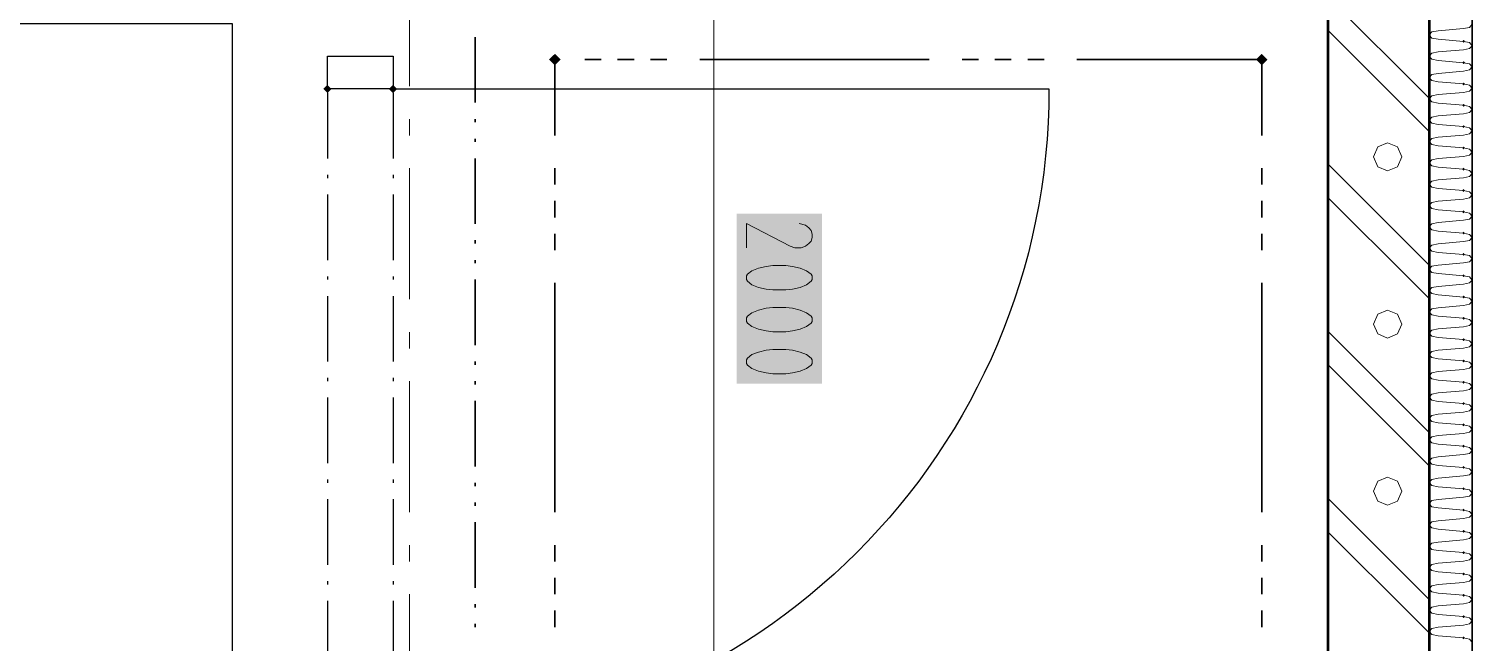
# Model space of a CAD drawing. Header units: millimetres. Extents: x 0 to 594, y 0 to 420.
# Drawn here: x 73.21 to 91.09, y 266.32 to 273.92 of the extents above; entities that cross this region are included whole.
import ezdxf

# ---------------------------------------------------------------- set-up
doc = ezdxf.new("R2010")
doc.units = ezdxf.units.MM
doc.header["$LTSCALE"] = 8
for name, color, linetype in [('PDF_Dokresleni nad rovinou rezu', 7, 'Continuous'), ('PDF_Dvere', 7, 'Continuous'), ('PDF_Instalacni prizdivky', 7, 'Continuous'), ('PDF_Koty delkove', 7, 'Continuous'), ('PDF_Obecne 0.25', 7, 'Continuous'), ('PDF_Osy hlavni', 7, 'Continuous'), ('PDF_Pozarni useky', 3, 'Continuous'), ('PDF_Steny sendvic', 7, 'Continuous')]:
    doc.layers.add(name, color=color, linetype=linetype)

msp = doc.modelspace()

# ---------------------------------------------------------------- linework, layer by layer
at = {"layer": 'PDF_Dokresleni nad rovinou rezu', "lineweight": 25}
for points in [[(78.741, 273.004), (78.741, 273.816)], [(78.741, 272.76), (78.741, 272.801)], [(78.741, 272.516), (78.741, 272.557)], [(78.741, 271.5), (78.741, 272.313)], [(78.741, 271.013), (78.741, 271.053)], [(78.741, 269.997), (78.741, 270.81)], [(78.741, 269.753), (78.741, 269.794)], [(78.741, 269.509), (78.741, 269.55)], [(78.741, 268.494), (78.741, 269.306)], [(78.741, 268.25), (78.741, 268.29)], [(78.741, 268.006), (78.741, 268.047)], [(78.741, 266.99), (78.741, 267.803)], [(78.741, 266.746), (78.741, 266.787)], [(78.741, 266.503), (78.741, 266.543)]]:
    msp.add_lwpolyline(points, close=True, dxfattribs=at)
msp.add_lwpolyline([(78.741, 271.257), (78.741, 271.297), (78.741, 271.257)], dxfattribs=at)
at = {"layer": 'PDF_Dvere', "lineweight": 25}
msp.add_lwpolyline([(76.912, 273.174), (76.912, 273.58), (77.725, 273.58), (77.725, 273.174)], close=True, dxfattribs=at)
for points in [[(76.912, 273.126), (76.912, 272.313)], [(77.725, 273.126), (77.725, 272.313)], [(76.912, 272.11), (76.912, 272.069)], [(77.725, 272.11), (77.725, 272.069)], [(76.912, 271.866), (76.912, 271.053)], [(77.725, 271.866), (77.725, 271.053)], [(76.912, 270.85), (76.912, 270.81)], [(77.725, 270.85), (77.725, 270.81)], [(76.912, 270.606), (76.912, 269.794)], [(77.725, 270.606), (77.725, 269.794)], [(76.912, 269.591), (76.912, 269.55)], [(77.725, 269.591), (77.725, 269.55)], [(76.912, 269.347), (76.912, 268.534)], [(77.725, 269.347), (77.725, 268.534)], [(76.912, 268.331), (76.912, 268.29)], [(77.725, 268.331), (77.725, 268.29)], [(76.912, 268.087), (76.912, 267.275)], [(77.725, 268.087), (77.725, 267.275)], [(76.912, 267.071), (76.912, 267.031)], [(77.725, 267.071), (77.725, 267.031)], [(76.912, 266.828), (76.912, 266.015)], [(77.725, 266.828), (77.725, 266.015)]]:
    msp.add_lwpolyline(points, dxfattribs=at)
msp.add_lwpolyline([(77.725, 273.174), (85.851, 273.174, -0.414213), (77.725, 265.048), (77.725, 265.568)], format="xyb", dxfattribs=at)
at = {"layer": 'PDF_Dvere', "lineweight": 25, "transparency": 33554559}
for points in [[(76.912, 273.225), (76.963, 273.174), (76.861, 273.174), (76.912, 273.123)], [(77.725, 273.225), (77.776, 273.174), (77.674, 273.174), (77.725, 273.123)]]:
    msp.add_solid(points, dxfattribs=at)
at = {"layer": 'PDF_Instalacni prizdivky', "lineweight": 50}
for points in [[(89.305, 274.393), (89.305, 258.14), (89.305, 257.246), (89.305, 243.596), (88.33, 243.596), (88.33, 242.336)], [(90.564, 243.596), (90.564, 274.393)]]:
    msp.add_lwpolyline(points, dxfattribs=at)
at = {"layer": 'PDF_Instalacni prizdivky', "lineweight": 9}
for points in [[(89.305, 274.316), (90.564, 273.056)], [(89.305, 273.901), (90.357, 272.849), (90.564, 272.642), (90.564, 272.642)], [(90.564, 273.056), (90.564, 273.056)], [(89.305, 272.244), (90.564, 270.984)], [(89.305, 271.829), (90.357, 270.777), (90.564, 270.57), (90.564, 270.57)], [(90.564, 270.984), (90.564, 270.984)], [(89.305, 270.171), (90.564, 268.912)], [(89.305, 269.757), (90.357, 268.705), (90.564, 268.497), (90.564, 268.497)], [(90.564, 268.912), (90.564, 268.912)], [(89.305, 268.099), (90.564, 266.84)], [(89.305, 267.685), (90.357, 266.632), (90.564, 266.425), (90.564, 266.425)], [(90.564, 266.84), (90.564, 266.84)]]:
    msp.add_lwpolyline(points, dxfattribs=at)
for points in [[(90.046, 272.157), (90.169, 272.208), (90.22, 272.331), (90.169, 272.454), (90.046, 272.505), (89.923, 272.454), (89.872, 272.331), (89.923, 272.208)], [(90.046, 270.085), (90.169, 270.136), (90.22, 270.259), (90.169, 270.382), (90.046, 270.433), (89.923, 270.382), (89.872, 270.259), (89.923, 270.136)], [(90.046, 268.013), (90.169, 268.064), (90.22, 268.187), (90.169, 268.31), (90.046, 268.361), (89.923, 268.31), (89.872, 268.187), (89.923, 268.064)]]:
    msp.add_lwpolyline(points, close=True, dxfattribs=at)
at = {"layer": 'PDF_Koty delkove', "lineweight": 18}
for points in [[(81.698, 301.251), (81.698, 300.214), (81.698, 299.265), (81.698, 295.887), (81.698, 294.709), (81.698, 293.49), (81.698, 293.084), (81.698, 275.246), (81.698, 274.393), (81.698, 258.14), (81.698, 257.246), (81.698, 241.806), (81.698, 223.603), (81.698, 213.852), (81.698, 212.186), (81.698, 211.495)], [(82.104, 271.202), (82.104, 271.506), (82.646, 271.223)], [(82.646, 271.223), (82.701, 271.202), (82.782, 271.202), (82.836, 271.223), (82.876, 271.256), (82.904, 271.288), (82.917, 271.332), (82.917, 271.375), (82.904, 271.418), (82.876, 271.451), (82.836, 271.483), (82.755, 271.506)], [(82.254, 270.432), (82.172, 270.4), (82.118, 270.357), (82.104, 270.335), (82.104, 270.292), (82.118, 270.27), (82.172, 270.227), (82.254, 270.194), (82.349, 270.173), (82.43, 270.162)], [(82.43, 270.162), (82.593, 270.162), (82.673, 270.173), (82.768, 270.194), (82.849, 270.227), (82.904, 270.27), (82.917, 270.292), (82.917, 270.335), (82.904, 270.357), (82.849, 270.4), (82.768, 270.432), (82.673, 270.454), (82.593, 270.465), (82.43, 270.465), (82.349, 270.454), (82.254, 270.432)]]:
    msp.add_lwpolyline(points, dxfattribs=at)
for points in [[(82.43, 270.682), (82.593, 270.682), (82.673, 270.693), (82.768, 270.714), (82.849, 270.747), (82.904, 270.79), (82.917, 270.812), (82.917, 270.855), (82.904, 270.877), (82.849, 270.92), (82.768, 270.952), (82.673, 270.974), (82.593, 270.985), (82.43, 270.985), (82.349, 270.974), (82.254, 270.952), (82.172, 270.92), (82.118, 270.877), (82.104, 270.855), (82.104, 270.812), (82.118, 270.79), (82.172, 270.747), (82.254, 270.714), (82.349, 270.693)], [(82.43, 269.642), (82.593, 269.642), (82.673, 269.653), (82.768, 269.674), (82.849, 269.707), (82.904, 269.75), (82.917, 269.772), (82.917, 269.815), (82.904, 269.837), (82.849, 269.88), (82.768, 269.912), (82.673, 269.934), (82.593, 269.945), (82.43, 269.945), (82.349, 269.934), (82.254, 269.912), (82.172, 269.88), (82.118, 269.837), (82.104, 269.815), (82.104, 269.772), (82.118, 269.75), (82.172, 269.707), (82.254, 269.674), (82.349, 269.653)]]:
    msp.add_lwpolyline(points, close=True, dxfattribs=at)
at = {"layer": 'PDF_Koty delkove', "color": 7, "lineweight": 18, "true_color": 0xffffff, "transparency": 33554559}
msp.add_solid([(81.982, 271.627), (81.982, 269.52), (83.039, 271.627), (83.039, 269.52)], dxfattribs=at)
at = {"layer": 'PDF_Obecne 0.25', "lineweight": 25}
msp.add_lwpolyline([(75.734, 264.235), (65.982, 264.235), (65.982, 273.987), (75.734, 273.987), (75.734, 264.235)], dxfattribs=at)
at = {"layer": 'PDF_Osy hlavni', "lineweight": 18}
for points in [[(77.928, 274.832), (77.928, 273.207)], [(77.928, 272.8), (77.928, 272.597)], [(77.928, 272.191), (77.928, 270.566)], [(77.928, 270.159), (77.928, 269.956)], [(77.928, 269.55), (77.928, 267.925)], [(77.928, 267.518), (77.928, 267.315)], [(77.928, 266.909), (77.928, 265.284)]]:
    msp.add_lwpolyline(points, dxfattribs=at)
at = {"layer": 'PDF_Pozarni useky', "lineweight": 35}
for points in [[(79.73, 273.538), (79.73, 272.597)], [(80.101, 273.538), (80.305, 273.538)], [(80.508, 273.538), (80.711, 273.538)], [(80.914, 273.538), (81.117, 273.538)], [(81.524, 273.538), (84.368, 273.538)], [(84.774, 273.538), (84.977, 273.538)], [(85.18, 273.538), (85.384, 273.538)], [(85.587, 273.538), (85.79, 273.538)], [(86.196, 273.538), (88.486, 273.538)], [(88.486, 273.538), (88.486, 272.597)], [(79.73, 272.191), (79.73, 271.988)], [(88.486, 272.191), (88.486, 271.988)], [(79.73, 271.785), (79.73, 271.582)], [(88.486, 271.785), (88.486, 271.582)], [(79.73, 271.378), (79.73, 271.175)], [(88.486, 271.378), (88.486, 271.175)], [(79.73, 270.769), (79.73, 267.925)], [(88.486, 270.769), (88.486, 267.925)], [(79.73, 267.518), (79.73, 267.315)], [(88.486, 267.518), (88.486, 267.315)], [(79.73, 267.112), (79.73, 266.909)], [(88.486, 267.112), (88.486, 266.909)], [(79.73, 266.706), (79.73, 266.503)], [(88.486, 266.706), (88.486, 266.503)]]:
    msp.add_lwpolyline(points, dxfattribs=at)
at = {"layer": 'PDF_Pozarni useky', "lineweight": 35, "transparency": 33554559}
for points in [[(79.73, 273.609), (79.801, 273.538), (79.658, 273.538), (79.73, 273.467)], [(79.658, 273.538), (79.73, 273.609), (79.73, 273.467), (79.801, 273.538)], [(88.486, 273.609), (88.558, 273.538), (88.415, 273.538), (88.486, 273.467)], [(88.415, 273.538), (88.486, 273.609), (88.486, 273.467), (88.558, 273.538)]]:
    msp.add_solid(points, dxfattribs=at)
at = {"layer": 'PDF_Steny sendvic', "lineweight": 35}
msp.add_lwpolyline([(91.093, 242.336), (91.093, 286.176), (90.564, 286.176), (90.564, 242.336)], dxfattribs=at)
at = {"layer": 'PDF_Steny sendvic', "lineweight": 9}
for points in [[(90.67, 273.896), (90.987, 273.922), (91.062, 273.937), (91.093, 273.975)], [(90.67, 273.896), (90.595, 273.88), (90.565, 273.848)], [(90.565, 273.837), (90.595, 273.805), (90.67, 273.789)], [(90.67, 273.789), (90.987, 273.763)], [(90.67, 273.789), (90.67, 273.789)], [(91.093, 273.71), (91.062, 273.748), (90.987, 273.763)], [(90.564, 273.71), (90.564, 273.71)], [(90.564, 273.71), (90.564, 273.71)], [(90.67, 273.632), (90.595, 273.616), (90.565, 273.584)], [(90.565, 273.573), (90.595, 273.541), (90.67, 273.525)], [(90.987, 273.658), (90.67, 273.632)], [(90.987, 273.658), (91.062, 273.673), (91.093, 273.71)], [(90.564, 273.446), (90.564, 273.446)], [(90.564, 273.446), (90.564, 273.446)], [(90.67, 273.367), (90.595, 273.352), (90.565, 273.32)], [(90.67, 273.525), (90.987, 273.499)], [(90.67, 273.525), (90.67, 273.525)], [(90.67, 273.367), (90.987, 273.394), (91.062, 273.409), (91.093, 273.446)], [(91.093, 273.446), (91.062, 273.484), (90.987, 273.499)], [(90.564, 273.182), (90.564, 273.182), (90.564, 273.182)], [(90.565, 273.309), (90.595, 273.277), (90.67, 273.261)], [(90.67, 273.261), (90.987, 273.235)], [(90.67, 273.261), (90.67, 273.261)], [(91.093, 273.182), (91.062, 273.22), (90.987, 273.235)], [(90.987, 273.129), (91.062, 273.145), (91.093, 273.182)], [(90.67, 273.103), (90.595, 273.088), (90.565, 273.056)], [(90.565, 273.045), (90.595, 273.013), (90.67, 272.997)], [(90.987, 273.129), (90.67, 273.103)], [(90.564, 272.918), (90.564, 272.918)], [(90.564, 272.918), (90.564, 272.918)], [(90.67, 272.839), (90.595, 272.824), (90.565, 272.792)], [(90.67, 272.997), (90.987, 272.971)], [(90.67, 272.997), (90.67, 272.997)], [(90.987, 272.865), (90.67, 272.839)], [(91.093, 272.918), (91.062, 272.956), (90.987, 272.971)], [(90.987, 272.865), (91.062, 272.881), (91.093, 272.918)], [(90.564, 272.654), (90.564, 272.654)], [(90.564, 272.654), (90.564, 272.654)], [(90.565, 272.781), (90.595, 272.749), (90.67, 272.733)], [(90.67, 272.733), (90.987, 272.707)], [(90.67, 272.733), (90.67, 272.733)], [(90.67, 272.575), (90.987, 272.601), (91.062, 272.617), (91.093, 272.654)], [(91.093, 272.654), (91.062, 272.691), (90.987, 272.707)], [(90.67, 272.575), (90.595, 272.56), (90.565, 272.528)], [(90.565, 272.516), (90.595, 272.484), (90.67, 272.469)], [(90.67, 272.469), (90.987, 272.443)], [(90.67, 272.469), (90.67, 272.469)], [(90.564, 272.39), (90.564, 272.39)], [(90.564, 272.39), (90.564, 272.39)], [(90.67, 272.311), (90.595, 272.295), (90.565, 272.263)], [(90.67, 272.311), (90.987, 272.337), (91.062, 272.353), (91.093, 272.39)], [(91.093, 272.39), (91.062, 272.427), (90.987, 272.443)], [(90.564, 272.126), (90.564, 272.126)], [(90.564, 272.126), (90.564, 272.126)], [(90.565, 272.252), (90.595, 272.22), (90.67, 272.205)], [(90.67, 272.205), (90.987, 272.179)], [(90.67, 272.205), (90.67, 272.205)], [(90.67, 272.047), (90.987, 272.073), (91.062, 272.088), (91.093, 272.126)], [(91.093, 272.126), (91.062, 272.163), (90.987, 272.179)], [(90.67, 272.047), (90.595, 272.031), (90.565, 271.999)], [(90.565, 271.988), (90.595, 271.956), (90.67, 271.941)], [(90.67, 271.941), (90.987, 271.915)], [(90.67, 271.941), (90.67, 271.941)], [(90.564, 271.862), (90.564, 271.862)], [(90.564, 271.862), (90.564, 271.862)], [(90.67, 271.783), (90.595, 271.767), (90.565, 271.735)], [(90.987, 271.809), (90.67, 271.783)], [(91.093, 271.862), (91.062, 271.899), (90.987, 271.915)], [(90.987, 271.809), (91.062, 271.824), (91.093, 271.862)], [(90.564, 271.598), (90.564, 271.598)], [(90.564, 271.598), (90.564, 271.598)], [(90.565, 271.724), (90.595, 271.692), (90.67, 271.677)], [(90.67, 271.677), (90.987, 271.65)], [(90.67, 271.677), (90.67, 271.677)], [(91.093, 271.598), (91.062, 271.635), (90.987, 271.65)], [(90.987, 271.545), (91.062, 271.56), (91.093, 271.598)], [(90.67, 271.519), (90.595, 271.503), (90.565, 271.471)], [(90.565, 271.46), (90.595, 271.428), (90.67, 271.412)], [(90.987, 271.545), (90.67, 271.519)], [(90.67, 271.412), (90.987, 271.386)], [(90.67, 271.412), (90.67, 271.412)], [(90.564, 271.334), (90.564, 271.334)], [(90.564, 271.334), (90.564, 271.334)], [(90.67, 271.255), (90.595, 271.239), (90.565, 271.207)], [(90.987, 271.281), (90.67, 271.255)], [(91.093, 271.334), (91.062, 271.371), (90.987, 271.386)], [(90.987, 271.281), (91.062, 271.296), (91.093, 271.334)], [(90.564, 271.069), (90.564, 271.069)], [(90.564, 271.069), (90.564, 271.069)], [(90.565, 271.196), (90.595, 271.164), (90.67, 271.148)], [(90.67, 271.148), (90.987, 271.122)], [(90.67, 271.148), (90.67, 271.148)], [(91.093, 271.069), (91.062, 271.107), (90.987, 271.122)], [(90.987, 271.017), (91.062, 271.032), (91.093, 271.069)], [(90.67, 270.99), (90.595, 270.975), (90.565, 270.943)], [(90.565, 270.932), (90.595, 270.9), (90.67, 270.884)], [(90.987, 271.017), (90.67, 270.99)], [(90.67, 270.884), (90.987, 270.858)], [(90.67, 270.884), (90.67, 270.884)], [(91.093, 270.805), (91.062, 270.843), (90.987, 270.858)], [(90.564, 270.805), (90.564, 270.805)], [(90.564, 270.805), (90.564, 270.805)], [(90.67, 270.726), (90.595, 270.711), (90.565, 270.679)], [(90.987, 270.752), (90.67, 270.726)], [(90.987, 270.752), (91.062, 270.768), (91.093, 270.805)], [(90.564, 270.541), (90.564, 270.541)], [(90.564, 270.541), (90.564, 270.541)], [(90.565, 270.668), (90.595, 270.636), (90.67, 270.62)], [(90.67, 270.62), (90.987, 270.594)], [(90.67, 270.62), (90.67, 270.62)], [(91.093, 270.541), (91.062, 270.579), (90.987, 270.594)], [(90.987, 270.488), (91.062, 270.504), (91.093, 270.541)], [(90.67, 270.462), (90.595, 270.447), (90.565, 270.415)], [(90.565, 270.404), (90.595, 270.372), (90.67, 270.356)], [(90.987, 270.488), (90.67, 270.462)], [(90.67, 270.356), (90.987, 270.33)], [(90.67, 270.356), (90.67, 270.356)], [(91.093, 270.277), (91.062, 270.314), (90.987, 270.33)], [(90.564, 270.277), (90.564, 270.277)], [(90.564, 270.277), (90.564, 270.277)], [(90.67, 270.198), (90.595, 270.183), (90.565, 270.151)], [(90.987, 270.224), (90.67, 270.198)], [(90.987, 270.224), (91.062, 270.24), (91.093, 270.277)], [(90.564, 270.013), (90.564, 270.013)], [(90.564, 270.013), (90.564, 270.013)], [(90.565, 270.139), (90.595, 270.108), (90.67, 270.092)], [(90.67, 270.092), (90.987, 270.066)], [(90.67, 270.092), (90.67, 270.092)], [(90.67, 269.934), (90.987, 269.96), (91.062, 269.976), (91.093, 270.013)], [(91.093, 270.013), (91.062, 270.05), (90.987, 270.066)], [(90.67, 269.934), (90.595, 269.918), (90.565, 269.886)], [(90.565, 269.875), (90.595, 269.843), (90.67, 269.828)], [(90.67, 269.828), (90.987, 269.802)], [(90.67, 269.828), (90.67, 269.828)], [(91.093, 269.749), (91.062, 269.786), (90.987, 269.802)], [(90.564, 269.749), (90.564, 269.749)], [(90.564, 269.749), (90.564, 269.749)], [(90.67, 269.67), (90.595, 269.654), (90.565, 269.622)], [(90.565, 269.611), (90.595, 269.579), (90.67, 269.564)], [(90.67, 269.67), (90.987, 269.696), (91.062, 269.712), (91.093, 269.749)], [(90.564, 269.485), (90.564, 269.485)], [(90.564, 269.485), (90.564, 269.485)], [(90.67, 269.564), (90.987, 269.538)], [(90.67, 269.564), (90.67, 269.564)], [(90.67, 269.406), (90.987, 269.432), (91.062, 269.447), (91.093, 269.485)], [(91.093, 269.485), (91.062, 269.522), (90.987, 269.538)], [(90.67, 269.406), (90.595, 269.39), (90.565, 269.358)], [(90.565, 269.347), (90.595, 269.315), (90.67, 269.3)], [(90.67, 269.3), (90.987, 269.273)], [(90.67, 269.3), (90.67, 269.3)], [(91.093, 269.221), (91.062, 269.258), (90.987, 269.273)], [(90.564, 269.221), (90.564, 269.221)], [(90.564, 269.221), (90.564, 269.221)], [(90.67, 269.142), (90.595, 269.126), (90.565, 269.094)], [(90.565, 269.083), (90.595, 269.051), (90.67, 269.036)], [(90.67, 269.142), (90.987, 269.168), (91.062, 269.183), (91.093, 269.221)], [(90.564, 268.957), (90.564, 268.957)], [(90.564, 268.957), (90.564, 268.957)], [(90.67, 269.036), (90.987, 269.009)], [(90.67, 269.036), (90.67, 269.036)], [(90.987, 268.904), (90.67, 268.878)], [(91.093, 268.957), (91.062, 268.994), (90.987, 269.009)], [(90.987, 268.904), (91.062, 268.919), (91.093, 268.957)], [(90.67, 268.878), (90.595, 268.862), (90.565, 268.83)], [(90.565, 268.819), (90.595, 268.787), (90.67, 268.771)], [(90.67, 268.771), (90.987, 268.745)], [(90.67, 268.771), (90.67, 268.771)], [(91.093, 268.692), (91.062, 268.73), (90.987, 268.745)], [(90.564, 268.692), (90.564, 268.692)], [(90.564, 268.692), (90.564, 268.692)], [(90.67, 268.613), (90.595, 268.598), (90.565, 268.566)], [(90.565, 268.555), (90.595, 268.523), (90.67, 268.507)], [(90.67, 268.613), (90.987, 268.64), (91.062, 268.655), (91.093, 268.692)], [(90.564, 268.428), (90.564, 268.428)], [(90.564, 268.428), (90.564, 268.428)], [(90.67, 268.507), (90.987, 268.481)], [(90.67, 268.507), (90.67, 268.507)], [(90.67, 268.349), (90.987, 268.376), (91.062, 268.391), (91.093, 268.428)], [(91.093, 268.428), (91.062, 268.466), (90.987, 268.481)], [(90.67, 268.349), (90.595, 268.334), (90.565, 268.302)], [(90.565, 268.291), (90.595, 268.259), (90.67, 268.243)], [(90.67, 268.243), (90.987, 268.217)], [(90.67, 268.243), (90.67, 268.243)], [(91.093, 268.164), (91.062, 268.202), (90.987, 268.217)], [(90.564, 268.164), (90.564, 268.164)], [(90.564, 268.164), (90.564, 268.164)], [(90.67, 268.085), (90.595, 268.07), (90.565, 268.038)], [(90.565, 268.027), (90.595, 267.995), (90.67, 267.979)], [(90.987, 268.111), (90.67, 268.085)], [(90.987, 268.111), (91.062, 268.127), (91.093, 268.164)], [(90.564, 267.9), (90.564, 267.9)], [(90.564, 267.9), (90.564, 267.9)], [(90.67, 267.821), (90.595, 267.806), (90.565, 267.774)], [(90.67, 267.979), (90.987, 267.953)], [(90.67, 267.979), (90.67, 267.979)], [(90.987, 267.847), (90.67, 267.821)], [(91.093, 267.9), (91.062, 267.937), (90.987, 267.953)], [(90.987, 267.847), (91.062, 267.863), (91.093, 267.9)], [(90.565, 267.763), (90.595, 267.731), (90.67, 267.715)], [(90.67, 267.715), (90.987, 267.689)], [(90.67, 267.715), (90.67, 267.715)], [(91.093, 267.636), (91.062, 267.673), (90.987, 267.689)], [(90.564, 267.636), (90.564, 267.636)], [(90.564, 267.636), (90.564, 267.636)], [(90.67, 267.557), (90.595, 267.542), (90.565, 267.51)], [(90.565, 267.498), (90.595, 267.466), (90.67, 267.451)], [(90.987, 267.583), (90.67, 267.557)], [(90.987, 267.583), (91.062, 267.599), (91.093, 267.636)], [(90.564, 267.372), (90.564, 267.372)], [(90.564, 267.372), (90.564, 267.372)], [(90.67, 267.293), (90.595, 267.277), (90.565, 267.245)], [(90.67, 267.451), (90.987, 267.425)], [(90.67, 267.451), (90.67, 267.451)], [(90.987, 267.319), (90.67, 267.293)], [(91.093, 267.372), (91.062, 267.409), (90.987, 267.425)], [(90.987, 267.319), (91.062, 267.335), (91.093, 267.372)], [(90.564, 267.108), (90.564, 267.108)], [(90.564, 267.108), (90.564, 267.108)], [(90.565, 267.234), (90.595, 267.202), (90.67, 267.187)], [(90.67, 267.187), (90.987, 267.161)], [(90.67, 267.187), (90.67, 267.187)], [(91.093, 267.108), (91.062, 267.145), (90.987, 267.161)], [(90.987, 267.055), (91.062, 267.07), (91.093, 267.108)], [(90.67, 267.029), (90.595, 267.013), (90.565, 266.981)], [(90.565, 266.97), (90.595, 266.938), (90.67, 266.923)], [(90.987, 267.055), (90.67, 267.029)], [(90.564, 266.844), (90.564, 266.844)], [(90.564, 266.844), (90.564, 266.844)], [(90.67, 266.765), (90.595, 266.749), (90.565, 266.717)], [(90.67, 266.923), (90.987, 266.897)], [(90.67, 266.923), (90.67, 266.923)], [(90.987, 266.791), (90.67, 266.765)], [(91.093, 266.844), (91.062, 266.881), (90.987, 266.897)], [(90.987, 266.791), (91.062, 266.806), (91.093, 266.844)], [(90.564, 266.58), (90.564, 266.58)], [(90.564, 266.58), (90.564, 266.58)], [(90.565, 266.706), (90.595, 266.674), (90.67, 266.659)], [(90.67, 266.659), (90.987, 266.632)], [(90.67, 266.659), (90.67, 266.659)], [(91.093, 266.58), (91.062, 266.617), (90.987, 266.632)], [(90.987, 266.527), (91.062, 266.542), (91.093, 266.58)], [(90.67, 266.501), (90.595, 266.485), (90.565, 266.453)], [(90.565, 266.442), (90.595, 266.41), (90.67, 266.394)], [(90.987, 266.527), (90.67, 266.501)], [(90.67, 266.394), (90.987, 266.368)], [(90.67, 266.394), (90.67, 266.394)], [(90.564, 266.315), (90.564, 266.315)], [(91.093, 266.315), (91.062, 266.353), (90.987, 266.368)]]:
    msp.add_lwpolyline(points, dxfattribs=at)
at = {"layer": 'PDF_Steny sendvic', "lineweight": 9, "transparency": 33554559}
for points in [[(90.987, 273.782), (91.005, 273.763), (90.969, 273.763), (90.987, 273.745)], [(90.987, 273.517), (91.005, 273.499), (90.969, 273.499), (90.987, 273.481)], [(90.987, 273.253), (91.005, 273.235), (90.969, 273.235), (90.987, 273.217)], [(90.987, 272.989), (91.005, 272.971), (90.969, 272.971), (90.987, 272.953)], [(90.987, 272.725), (91.005, 272.707), (90.969, 272.707), (90.987, 272.689)], [(90.987, 272.461), (91.005, 272.443), (90.969, 272.443), (90.987, 272.424)], [(90.987, 272.197), (91.005, 272.179), (90.969, 272.179), (90.987, 272.16)], [(90.987, 271.933), (91.005, 271.915), (90.969, 271.915), (90.987, 271.896)], [(90.987, 271.669), (91.005, 271.65), (90.969, 271.65), (90.987, 271.632)], [(90.987, 271.405), (91.005, 271.386), (90.969, 271.386), (90.987, 271.368)], [(90.987, 271.141), (91.005, 271.122), (90.969, 271.122), (90.987, 271.104)], [(90.987, 270.876), (91.005, 270.858), (90.969, 270.858), (90.987, 270.84)], [(90.987, 270.612), (91.005, 270.594), (90.969, 270.594), (90.987, 270.576)], [(90.987, 270.348), (91.005, 270.33), (90.969, 270.33), (90.987, 270.312)], [(90.987, 270.084), (91.005, 270.066), (90.969, 270.066), (90.987, 270.048)], [(90.987, 269.82), (91.005, 269.802), (90.969, 269.802), (90.987, 269.783)], [(90.987, 269.556), (91.005, 269.538), (90.969, 269.538), (90.987, 269.519)], [(90.987, 269.292), (91.005, 269.273), (90.969, 269.273), (90.987, 269.255)], [(90.987, 269.028), (91.005, 269.009), (90.969, 269.009), (90.987, 268.991)], [(90.987, 268.764), (91.005, 268.745), (90.969, 268.745), (90.987, 268.727)], [(90.987, 268.499), (91.005, 268.481), (90.969, 268.481), (90.987, 268.463)], [(90.987, 268.235), (91.005, 268.217), (90.969, 268.217), (90.987, 268.199)], [(90.987, 267.971), (91.005, 267.953), (90.969, 267.953), (90.987, 267.935)], [(90.987, 267.707), (91.005, 267.689), (90.969, 267.689), (90.987, 267.671)], [(90.987, 267.443), (91.005, 267.425), (90.969, 267.425), (90.987, 267.406)], [(90.987, 267.179), (91.005, 267.161), (90.969, 267.161), (90.987, 267.142)], [(90.987, 266.915), (91.005, 266.897), (90.969, 266.897), (90.987, 266.878)], [(90.987, 266.651), (91.005, 266.632), (90.969, 266.632), (90.987, 266.614)], [(90.987, 266.387), (91.005, 266.368), (90.969, 266.368), (90.987, 266.35)]]:
    msp.add_solid(points, dxfattribs=at)

doc.saveas('drawing.dxf')
